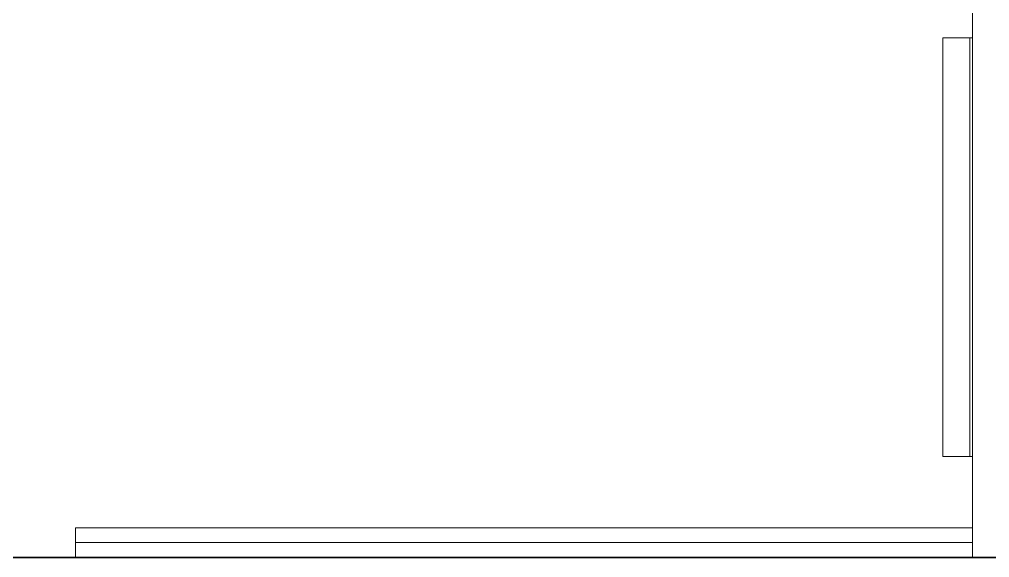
# Model space of a CAD drawing. Header units: millimetres. Extents: x -637480 to 299894, y -125373 to 39000.
# Drawn here: x 147532 to 150777, y 0 to 1800 of the extents above; entities that cross this region are included whole.
import ezdxf

# ---------------------------------------------------------------- set-up
doc = ezdxf.new("R2010")
doc.units = ezdxf.units.MM
doc.linetypes.add('Xref building Toll$0$Grid Line', pattern=[22.225, 12.7, -3.175, 3.175, -3.175])
for name, color, linetype, lineweight in [('AM_BOR', 4, 'Continuous', 25), ('Xref building Toll$0$A-FLOR', 192, 'Continuous', 25), ('Xref building Toll$0$C-PRKG', 70, 'Continuous', 9)]:
    doc.layers.add(name, color=color, linetype=linetype, lineweight=lineweight)
doc.layers.add('Xref building Toll$0$S-GRID', color=8, linetype='Continuous')

# ---------------------------------------------------------------- blocks, each defined once
blk = doc.blocks.new('Xref building Toll$0$Toll Grids')
at = {"layer": 'Xref building Toll$0$S-GRID', "linetype": 'Xref building Toll$0$Grid Line'}
blk.add_line((-9195.8, 0), (280997.7, 0), dxfattribs=at)
blk = doc.blocks.new('Xref building Toll$0$_SBAMHE2-3000X1975 Parking 90_1 - MHE2-1684293-MASTER GROUND FLOOR')
at = {"layer": 'Xref building Toll$0$C-PRKG'}
for p, q in [((37.5, 3000), (-62.5, 3000)), ((-62.5, 3000), (-62.5, 0)), ((-62.5, 0), (-62.5, 3000)), ((-62.5, 3000), (37.5, 3000)), ((-62.5, 3000), (-62.5, 3000)), ((-12.5, 0), (-12.5, 3000)), ((37.5, 0), (37.5, 3000)), ((37.5, 3000), (37.5, 0)), ((37.5, 3000), (37.5, 3000)), ((1675, 100), (275, 100)), ((275, 100), (275, 0)), ((275, 100), (275, 95)), ((275, 100), (275, 100)), ((1675, 100), (275, 100)), ((1675, 100), (1675, 100)), ((1675, 95), (1675, 100)), ((1675, 0), (1675, 100)), ((275, 17.5), (275, 95)), ((1675, 95), (1675, 17.5)), ((275, 9.5), (275, 17.5)), ((275, 9.5), (1675, 9.5)), ((1675, 9.5), (275, 9.5)), ((275, 4.5), (275, 9.5)), ((275, 9.5), (275, 9.5)), ((275, 0), (275, 4.5)), ((275, 0), (1675, 0)), ((275, 0), (1675, 0)), ((1675, 17.5), (1675, 9.5)), ((1675, 9.5), (1675, 9.5)), ((1675, 9.5), (1675, 4.5)), ((1675, 4.5), (1675, 0)), ((1675, 0), (1675, 0)), ((-62.5, 0), (37.5, 0)), ((37.5, 0), (-62.5, 0)), ((-62.5, 0), (-62.5, 0)), ((-12.5, 0), (1962.5, 0)), ((37.5, 0), (37.5, 0)), ((275, 0), (275, 0))]:
    blk.add_line(p, q, dxfattribs=at)
blk = doc.blocks.new('Xref building Toll')
at = {"layer": 'Xref building Toll$0$A-FLOR'}
for p, q in [((119436, 0), (270000, 0)), ((153120, 0), (121220, 0))]:
    blk.add_line(p, q, dxfattribs=at)
blk.add_blockref('Xref building Toll$0$Toll Grids', (0, 0))
at = {"layer": 'Xref building Toll$0$C-PRKG', "rotation": 90.0000000000001}
blk.add_blockref('Xref building Toll$0$_SBAMHE2-3000X1975 Parking 90_1 - MHE2-1684293-MASTER GROUND FLOOR', (150720, 62.5), dxfattribs=at)

msp = doc.modelspace()

# ---------------------------------------------------------------- block references
at = {"layer": 'AM_BOR'}
msp.add_blockref('Xref building Toll', (0, 0), dxfattribs=at)

doc.saveas('drawing.dxf')
